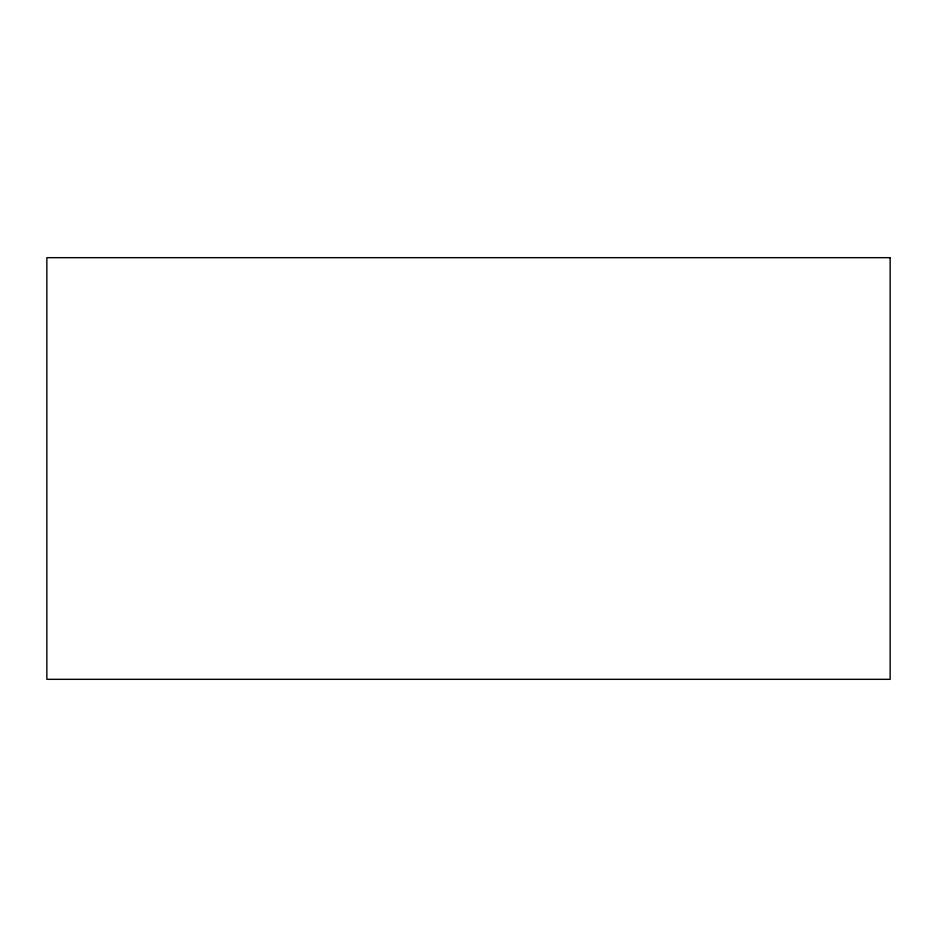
<?xml version="1.0" encoding="UTF-8"?>
<svg xmlns="http://www.w3.org/2000/svg" width="937" height="937" viewBox="0 0 937 937"><rect width="100%" height="100%" fill="white"/><g stroke="black" fill="none" stroke-linecap="round" stroke-linejoin="round"><path stroke-width="1.41" d="M890.15 257.675L46.85 257.675L46.85 679.325L890.15 679.325L890.15 257.675"/></g></svg>
